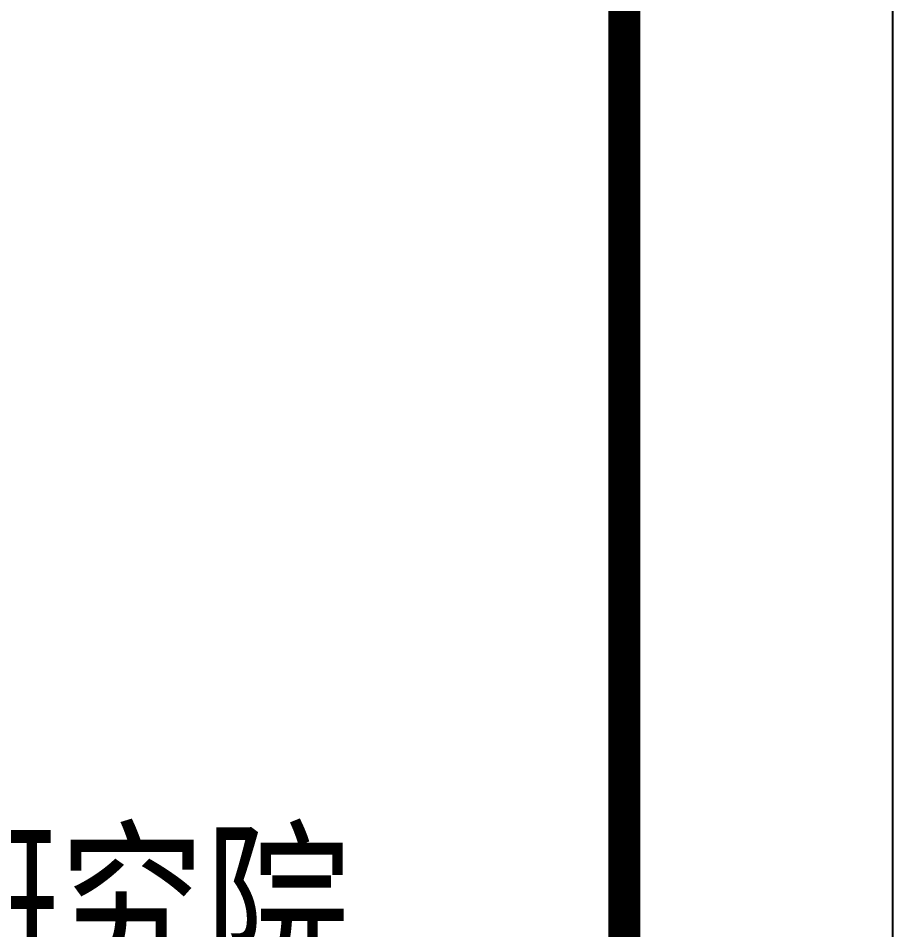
# Model space of a CAD drawing. Extents: x 1914156 to 2010983, y 1234267 to 1358917.
# Drawn here: x 1994998 to 1998256, y 1333338 to 1336733 of the extents above; entities that cross this region are included whole.
import ezdxf
from ezdxf.enums import TextEntityAlignment as Align

# ---------------------------------------------------------------- set-up
doc = ezdxf.new("R2010")
doc.units = 0
doc.header["$LTSCALE"] = 30
doc.layers.get('0').update_dxf_attribs({"linetype": 'CONTINUOUS'})
doc.layers.add('s-图框', color=7, linetype='CONTINUOUS')
doc.layers.add('图框', color=85, linetype='CONTINUOUS')
doc.styles.add('TKZ1_tjhts.shx', font='tjromant.shx', dxfattribs={"bigfont": 'tjhts.shx'})

# ---------------------------------------------------------------- blocks, each defined once
blk = doc.blocks.new('TJAD_TK_LOGO')
at = {"layer": '图框', "style": 'TKZ1_tjhts.shx'}
blk.add_text('同济大学建筑设计研究院', height=0.258835, dxfattribs=at).set_placement((0.6, -0.4754), align=Align.MIDDLE_CENTER)
blk = doc.blocks.new('TJAD_TK_A1')
at = {"layer": '图框'}
blk.add_line((1341.379, 356.449), (1341.379, 950.449), dxfattribs=at)
at = {"layer": '图框', "const_width": 1.2}
blk.add_lwpolyline([(1331.379, 940.449), (525.379, 940.449), (525.379, 366.449), (1331.379, 366.449)], close=True, dxfattribs=at)
at = {"color": 1, "xscale": 22.02171320475964, "yscale": 22.02171320475964, "zscale": 22.02171320475958}
blk.add_blockref('TJAD_TK_LOGO', (1278.166, 705.775), dxfattribs=at)

msp = doc.modelspace()

# ---------------------------------------------------------------- block references
at = {"layer": 's-图框', "xscale": 100, "yscale": 100, "zscale": 100}
msp.add_blockref('TJAD_TK_A1', (1864118.4, 1263872.1), dxfattribs=at)

doc.saveas('drawing.dxf')
